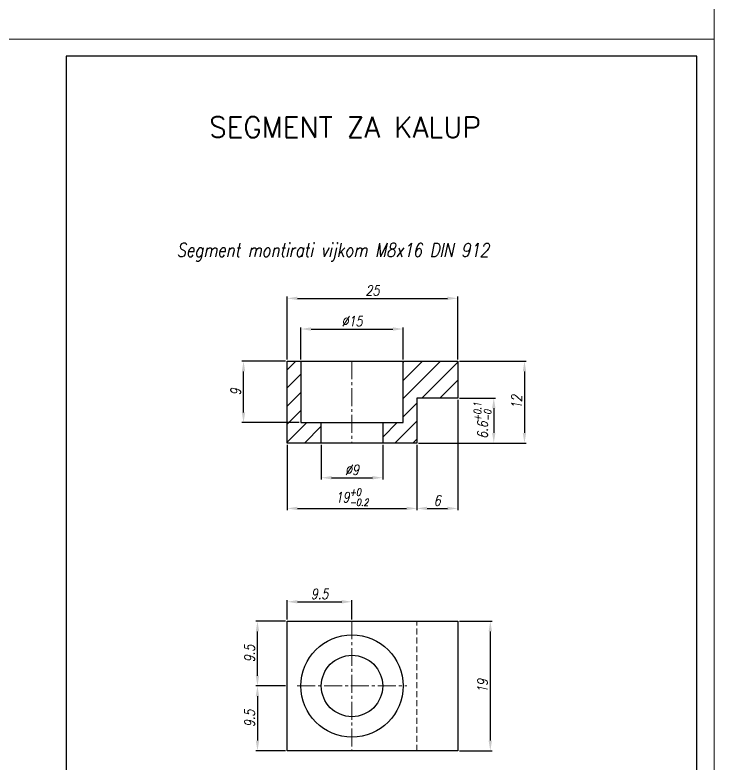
# Model space of a CAD drawing. Extents: x -409 to 671, y -177 to 531.
# Drawn here: x -193.5 to 11.5, y -9.7 to 209.9 of the extents above; entities that cross this region are included whole.
import ezdxf

# ---------------------------------------------------------------- set-up
doc = ezdxf.new("R2010")
doc.units = 0
doc.header["$LTSCALE"] = 7
doc.header["$MEASUREMENT"] = 0
doc.linetypes.add('CENTER2', pattern=[1.125, 0.75, -0.125, 0.125, -0.125])
doc.linetypes.add('HIDDEN', pattern=[0.375, 0.25, -0.125])
doc.layers.get('0').update_dxf_attribs({"linetype": 'CONTINUOUS', "lineweight": 15})
for name, color, linetype, lineweight in [('1', 1, 'CENTER2', 15), ('2', 2, 'HIDDEN', 15), ('3', 3, 'CONTINUOUS', 30), ('8', 250, 'CONTINUOUS', 15)]:
    doc.layers.add(name, color=color, linetype=linetype, lineweight=lineweight)
doc.styles.add('ITALICT', font='ITALICT.shx', dxfattribs={"width": 0.8, "height": 3})
doc.styles.add('ROMANS', font='romans.shx')
doc.dimstyles.new('2', dxfattribs={"dimtxt": 3, "dimasz": 3, "dimexe": 0.5, "dimexo": 0.5, "dimgap": 0.8, "dimtad": 1, "dimlfac": 0.5, "dimdsep": 46, "dimtxsty": 'ITALICT', "dimcen": 0, "dimazin": 2, "dimtfac": 1, "dimtmove": 0, "dimatfit": 3, "dimfxl": 1, "dimtvp": 13.888889, "dimtolj": 1, "dimarcsym": 0})

# ---------------------------------------------------------------- blocks, each defined once
blk = doc.blocks.new('*D100')
at = {"color": 0, "lineweight": -2, "transparency": 16777216}
for p, q in [((-63.17, 108.43), (-43.59, 108.43)), ((-44.09, 105.43), (-44.09, 87.43)), ((-75.17, 84.43), (-43.59, 84.43))]:
    blk.add_line(p, q, dxfattribs=at)
at = {"color": 0, "transparency": 16777216}
for points in [[(-44.59, 105.43), (-43.59, 105.43), (-44.09, 108.43)], [(-44.59, 87.43), (-43.59, 87.43), (-44.09, 84.43)]]:
    blk.add_solid(points, dxfattribs=at)
at = {"color": 0, "transparency": 16777216, "insert": (-46.39, 96.43), "char_height": 3, "attachment_point": 5, "rotation": 90, "style": 'ITALICT'}
blk.add_mtext('\\A1;12', dxfattribs=at)
blk = doc.blocks.new('*D101')
at = {"color": 0, "lineweight": -2, "transparency": 16777216}
for p, q in [((-63.17, 97.63), (-52.59, 97.63)), ((-53.09, 94.63), (-53.09, 87.43)), ((-75.17, 84.43), (-52.59, 84.43))]:
    blk.add_line(p, q, dxfattribs=at)
at = {"color": 0, "transparency": 16777216}
for points in [[(-53.59, 94.63), (-52.59, 94.63), (-53.09, 97.63)], [(-53.59, 87.43), (-52.59, 87.43), (-53.09, 84.43)]]:
    blk.add_solid(points, dxfattribs=at)
at = {"color": 0, "transparency": 16777216, "insert": (-56.37, 91.03), "char_height": 3, "attachment_point": 5, "rotation": 90, "style": 'ITALICT'}
blk.add_mtext('\\A1;6.6{}{\\H0.71x;\\C3;\\S+0.1^ -0;}', dxfattribs=at)
blk = doc.blocks.new('*D102')
at = {"color": 0, "lineweight": -2, "transparency": 16777216}
for p, q in [((-63.67, 97.13), (-63.67, 64.78)), ((-75.67, 83.93), (-75.67, 64.78)), ((-72.67, 65.28), (-66.67, 65.28))]:
    blk.add_line(p, q, dxfattribs=at)
at = {"color": 0, "transparency": 16777216}
for points in [[(-72.67, 65.78), (-72.67, 64.78), (-75.67, 65.28)], [(-66.67, 65.78), (-66.67, 64.78), (-63.67, 65.28)]]:
    blk.add_solid(points, dxfattribs=at)
at = {"color": 0, "transparency": 16777216, "insert": (-69.67, 67.58), "char_height": 3, "attachment_point": 5, "style": 'ITALICT'}
blk.add_mtext('\\A1;6', dxfattribs=at)
blk = doc.blocks.new('*D103')
at = {"color": 0, "lineweight": -2, "transparency": 16777216}
for p, q in [((-113.67, 83.93), (-113.67, 64.78)), ((-75.67, 83.93), (-75.67, 64.78)), ((-110.67, 65.28), (-78.67, 65.28))]:
    blk.add_line(p, q, dxfattribs=at)
at = {"color": 0, "transparency": 16777216}
for points in [[(-110.67, 65.78), (-110.67, 64.78), (-113.67, 65.28)], [(-78.67, 65.78), (-78.67, 64.78), (-75.67, 65.28)]]:
    blk.add_solid(points, dxfattribs=at)
at = {"color": 0, "transparency": 16777216, "insert": (-94.67, 68.56), "char_height": 3, "attachment_point": 5, "style": 'ITALICT'}
blk.add_mtext('\\A1;19{}{\\H0.71x;\\C3;\\S+0^ -0.2;}', dxfattribs=at)
blk = doc.blocks.new('*D104')
at = {"color": 0, "lineweight": -2, "transparency": 16777216}
for p, q in [((-103.67, 83.93), (-103.67, 73.78)), ((-85.67, 83.93), (-85.67, 73.78)), ((-100.67, 74.28), (-88.67, 74.28))]:
    blk.add_line(p, q, dxfattribs=at)
at = {"color": 0, "transparency": 16777216}
for points in [[(-100.67, 74.78), (-100.67, 73.78), (-103.67, 74.28)], [(-88.67, 74.78), (-88.67, 73.78), (-85.67, 74.28)]]:
    blk.add_solid(points, dxfattribs=at)
at = {"color": 0, "transparency": 16777216, "insert": (-94.67, 79.08), "char_height": 3, "attachment_point": 5, "style": 'ITALICT'}
blk.add_mtext('\\A1;\\P%%c9', dxfattribs=at)
blk = doc.blocks.new('*D105')
at = {"color": 0, "lineweight": -2, "transparency": 16777216}
for p, q in [((-114.17, 108.43), (-126.98, 108.43)), ((-126.48, 93.43), (-126.48, 105.43)), ((-110.17, 90.43), (-126.98, 90.43))]:
    blk.add_line(p, q, dxfattribs=at)
at = {"color": 0, "transparency": 16777216}
for points in [[(-126.98, 105.43), (-125.98, 105.43), (-126.48, 108.43)], [(-126.98, 93.43), (-125.98, 93.43), (-126.48, 90.43)]]:
    blk.add_solid(points, dxfattribs=at)
at = {"color": 0, "transparency": 16777216, "insert": (-128.78, 99.43), "char_height": 3, "attachment_point": 5, "rotation": 90, "style": 'ITALICT'}
blk.add_mtext('\\A1;9', dxfattribs=at)
blk = doc.blocks.new('*D106')
at = {"color": 0, "lineweight": -2, "transparency": 16777216}
for p, q in [((-109.67, 108.93), (-109.67, 118.37)), ((-106.67, 117.87), (-82.67, 117.87)), ((-79.67, 108.93), (-79.67, 118.37))]:
    blk.add_line(p, q, dxfattribs=at)
at = {"color": 0, "transparency": 16777216}
for points in [[(-106.67, 118.37), (-106.67, 117.37), (-109.67, 117.87)], [(-82.67, 118.37), (-82.67, 117.37), (-79.67, 117.87)]]:
    blk.add_solid(points, dxfattribs=at)
at = {"color": 0, "transparency": 16777216, "insert": (-94.67, 120.17), "char_height": 3, "attachment_point": 5, "style": 'ITALICT'}
blk.add_mtext('\\A1;%%c15', dxfattribs=at)
blk = doc.blocks.new('*D107')
at = {"color": 0, "lineweight": -2, "transparency": 16777216}
for p, q in [((-113.67, 108.93), (-113.67, 127.37)), ((-63.67, 108.93), (-63.67, 127.37)), ((-110.67, 126.87), (-66.67, 126.87))]:
    blk.add_line(p, q, dxfattribs=at)
at = {"color": 0, "transparency": 16777216}
for points in [[(-110.67, 127.37), (-110.67, 126.37), (-113.67, 126.87)], [(-66.67, 127.37), (-66.67, 126.37), (-63.67, 126.87)]]:
    blk.add_solid(points, dxfattribs=at)
at = {"color": 0, "transparency": 16777216, "insert": (-88.67, 129.17), "char_height": 3, "attachment_point": 5, "style": 'ITALICT'}
blk.add_mtext('\\A1;25', dxfattribs=at)
blk = doc.blocks.new('*D108')
at = {"color": 0, "lineweight": -2, "transparency": 16777216}
for p, q in [((-114.17, 32.22), (-122.89, 32.22)), ((-122.39, 16.22), (-122.39, 29.22)), ((-114.17, 13.22), (-122.89, 13.22))]:
    blk.add_line(p, q, dxfattribs=at)
at = {"color": 0, "transparency": 16777216}
for points in [[(-122.89, 29.22), (-121.89, 29.22), (-122.39, 32.22)], [(-122.89, 16.22), (-121.89, 16.22), (-122.39, 13.22)]]:
    blk.add_solid(points, dxfattribs=at)
at = {"color": 0, "transparency": 16777216, "insert": (-124.69, 22.72), "char_height": 3, "attachment_point": 5, "rotation": 90, "style": 'ITALICT'}
blk.add_mtext('\\A1;9.5', dxfattribs=at)
blk = doc.blocks.new('*D109')
at = {"color": 0, "lineweight": -2, "transparency": 16777216}
for p, q in [((-114.17, 13.22), (-122.89, 13.22)), ((-122.39, 10.22), (-122.39, -2.78)), ((-114.17, -5.78), (-122.89, -5.78))]:
    blk.add_line(p, q, dxfattribs=at)
at = {"color": 0, "transparency": 16777216}
for points in [[(-122.89, 10.22), (-121.89, 10.22), (-122.39, 13.22)], [(-122.89, -2.78), (-121.89, -2.78), (-122.39, -5.78)]]:
    blk.add_solid(points, dxfattribs=at)
at = {"color": 0, "transparency": 16777216, "insert": (-124.69, 3.72), "char_height": 3, "attachment_point": 5, "rotation": 90, "style": 'ITALICT'}
blk.add_mtext('\\A1;9.5', dxfattribs=at)
blk = doc.blocks.new('*D110')
at = {"color": 0, "lineweight": -2, "transparency": 16777216}
for p, q in [((-113.67, 32.72), (-113.67, 38.41)), ((-110.67, 37.91), (-97.67, 37.91)), ((-94.67, 32.72), (-94.67, 38.41))]:
    blk.add_line(p, q, dxfattribs=at)
at = {"color": 0, "transparency": 16777216}
for points in [[(-110.67, 38.41), (-110.67, 37.41), (-113.67, 37.91)], [(-97.67, 38.41), (-97.67, 37.41), (-94.67, 37.91)]]:
    blk.add_solid(points, dxfattribs=at)
at = {"color": 0, "transparency": 16777216, "insert": (-104.17, 40.21), "char_height": 3, "attachment_point": 5, "style": 'ITALICT'}
blk.add_mtext('\\A1;9.5', dxfattribs=at)
blk = doc.blocks.new('*D111')
at = {"color": 0, "lineweight": -2, "transparency": 16777216}
for p, q in [((-63.17, 32.22), (-53.61, 32.22)), ((-54.11, 29.22), (-54.11, -2.78)), ((-63.17, -5.78), (-53.61, -5.78))]:
    blk.add_line(p, q, dxfattribs=at)
at = {"color": 0, "transparency": 16777216}
for points in [[(-54.61, 29.22), (-53.61, 29.22), (-54.11, 32.22)], [(-54.61, -2.78), (-53.61, -2.78), (-54.11, -5.78)]]:
    blk.add_solid(points, dxfattribs=at)
at = {"color": 0, "transparency": 16777216, "insert": (-56.41, 13.22), "char_height": 3, "attachment_point": 5, "rotation": 90, "style": 'ITALICT'}
blk.add_mtext('\\A1;19', dxfattribs=at)

msp = doc.modelspace()

# ---------------------------------------------------------------- hatches: boundary and pattern name
at = {"layer": '8'}
h = msp.add_hatch(dxfattribs=at)
h.set_pattern_fill('ANSI31', color=256, scale=30, angle=180)
h.set_pattern_definition([(225, (-188.1538, -154.1957), (2.65165, -2.65165), [])])
h.paths.add_polyline_path([(-103.6708, 84.4264), (-103.6708, 90.4264), (-109.6708, 90.4264), (-109.6708, 108.4264), (-113.6708, 108.4264), (-113.6708, 84.4264)])
h.paths.add_polyline_path([(-63.6708, 97.6264), (-63.6708, 108.4264), (-79.6708, 108.4264), (-79.6708, 90.4264), (-85.6708, 90.4264), (-85.6708, 84.4264), (-75.6708, 84.4264), (-75.6708, 97.6264)])

# ---------------------------------------------------------------- linework, layer by layer
for p, q in [((11.4997, 506.465), (11.4997, -94.1371)), ((11.4997, 202.8629), (-198.5003, 202.8629)), ((11.4997, -94.1371), (11.4997, 202.8629))]:
    msp.add_line(p, q)
at = {"layer": '1'}
for p, q in [((-94.6708, 108.4264), (-94.6708, 84.4264)), ((-94.6708, 32.2198), (-94.6708, -5.7802)), ((-110.7132, 13.2198), (-78.5671, 13.2198))]:
    msp.add_line(p, q, dxfattribs=at)
at = {"layer": '2'}
msp.add_line((-75.6708, -5.7802), (-75.6708, 32.2198), dxfattribs=at)
at = {"layer": '3'}
for p, q in [((6.4997, 197.8629), (-178.5003, 197.8629)), ((-178.5003, 197.8629), (-178.5003, -89.1371)), ((6.4997, -89.1371), (6.4997, 197.8629)), ((-113.6708, 108.4264), (-63.6708, 108.4264)), ((-113.6708, 84.4264), (-113.6708, 108.4264)), ((-109.6708, 108.4264), (-109.6708, 90.4264)), ((-79.6708, 90.4264), (-79.6708, 108.4264)), ((-63.6708, 108.4264), (-63.6708, 97.6264)), ((-63.6708, 97.6264), (-75.6708, 97.6264)), ((-75.6708, 97.6264), (-75.6708, 84.4264)), ((-109.6708, 90.4264), (-79.6708, 90.4264)), ((-103.6708, 84.4264), (-103.6708, 90.4264)), ((-85.6708, 90.4264), (-85.6708, 84.4264)), ((-75.6708, 84.4264), (-113.6708, 84.4264)), ((-113.6708, 32.2198), (-63.6708, 32.2198)), ((-113.6708, -5.7802), (-113.6708, 32.2198)), ((-63.6708, 32.2198), (-63.6708, -5.7802)), ((-63.6708, -5.7802), (-113.6708, -5.7802))]:
    msp.add_line(p, q, dxfattribs=at)
for radius in [15, 9]:
    msp.add_circle((-94.6708, 13.2198), radius, dxfattribs=at)

# ---------------------------------------------------------------- texts
at = {"style": 'ROMANS'}
msp.add_text('SEGMENT ZA KALUP', height=6, dxfattribs=at).set_placement((-136.5838, 174.0439))
at = {"style": 'ITALICT', "width": 0.8}
msp.add_text('Segment montirati vijkom M8x16 DIN 912', height=4, dxfattribs=at).set_placement((-146.1229, 139.0318))

# ---------------------------------------------------------------- dimensions: what is measured, and where the dimension line sits
dim = msp.add_linear_dim(base=(-63.6708, 126.8733), p1=(-113.6708, 108.4264), p2=(-63.6708, 108.4264), dimstyle='2', override={"dimtmove": 0})
dim.commit()
dim.dimension.update_dxf_attribs({"geometry": '*D107', "text_midpoint": (-88.6708, 126.8733), "dimtype": 160})
for base, p1, p2, text, picture, middle in [((-79.6708, 117.8733), (-109.6708, 108.4264), (-79.6708, 108.4264), '%%c<>', '*D106', (-94.6708, 120.1733)), ((-85.6708, 74.2791), (-103.6708, 84.4264), (-85.6708, 84.4264), '\\P%%c<>', '*D104', (-94.6708, 79.0791))]:
    dim = msp.add_linear_dim(base=base, p1=p1, p2=p2, text=text, dimstyle='2', override={"dimtmove": 0})
    dim.commit()
    dim.dimension.update_dxf_attribs({"geometry": picture, "text_midpoint": middle})
for base, p1, p2, picture, middle in [((-126.4791, 108.4264), (-109.6708, 90.4264), (-113.6708, 108.4264), '*D105', (-128.7791, 99.4264)), ((-122.3924, 32.2198), (-113.6708, 13.2198), (-113.6708, 32.2198), '*D108', (-124.6924, 22.7198)), ((-54.1098, -5.7802), (-63.6708, 32.2198), (-63.6708, -5.7802), '*D111', (-56.4098, 13.2198)), ((-122.3924, -5.7802), (-113.6708, 13.2198), (-113.6708, -5.7802), '*D109', (-124.6924, 3.7198))]:
    dim = msp.add_linear_dim(base=base, p1=p1, p2=p2, angle=90, dimstyle='2')
    dim.commit()
    dim.dimension.update_dxf_attribs({"geometry": picture, "text_midpoint": middle})
dim = msp.add_linear_dim(base=(-44.0879, 84.4264), p1=(-63.6708, 108.4264), p2=(-75.6708, 84.4264), angle=90, dimstyle='2', override={"dimtmove": 0})
dim.commit()
dim.dimension.update_dxf_attribs({"geometry": '*D100', "text_midpoint": (-44.0879, 96.4264), "dimtype": 160})
dim = msp.add_linear_dim(base=(-53.0879, 84.4264), p1=(-63.6708, 97.6264), p2=(-75.6708, 84.4264), angle=90, text='<>{}{\\H0.71x;\\C3;\\S+0.1^ -0;}', dimstyle='2', override={"dimtp": 0.1, "dimtm": 0, "dimtdec": 2, "dimtmove": 0, "dimtzin": 8})
dim.commit()
dim.dimension.update_dxf_attribs({"geometry": '*D101', "text_midpoint": (-53.0879, 91.0264), "dimtype": 160})
for base, p1, p2, picture, middle in [((-63.6708, 65.2791), (-75.6708, 84.4264), (-63.6708, 97.6264), '*D102', (-69.6708, 67.5791)), ((-94.6708, 37.9091), (-113.6708, 32.2198), (-94.6708, 32.2198), '*D110', (-104.1708, 40.2091))]:
    dim = msp.add_linear_dim(base=base, p1=p1, p2=p2, dimstyle='2')
    dim.commit()
    dim.dimension.update_dxf_attribs({"geometry": picture, "text_midpoint": middle})
dim = msp.add_linear_dim(base=(-75.6708, 65.2791), p1=(-113.6708, 84.4264), p2=(-75.6708, 84.4264), text='<>{}{\\H0.71x;\\C3;\\S+0^ -0.2;}', dimstyle='2', override={"dimtp": 0, "dimtm": 0.2, "dimtdec": 2, "dimtmove": 0, "dimtzin": 8})
dim.commit()
dim.dimension.update_dxf_attribs({"geometry": '*D103', "text_midpoint": (-94.6708, 65.2791), "dimtype": 160})

doc.saveas('drawing.dxf')
